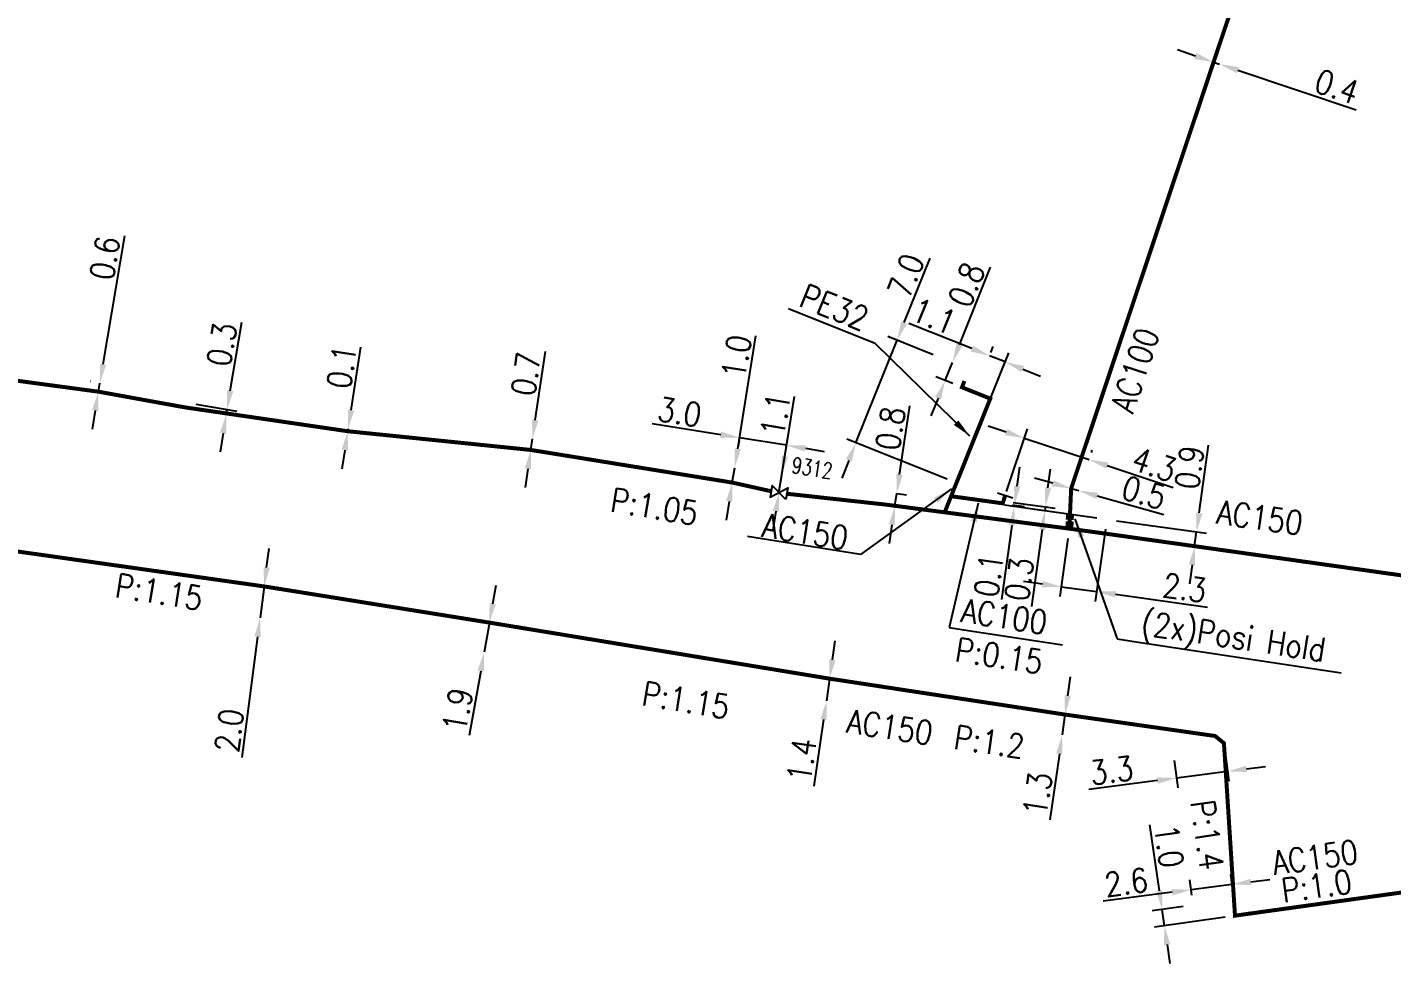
# Model space of a CAD drawing. Header units: millimetres. Extents: x 155997 to 157006, y 121209 to 122008.
# Drawn here: x 156677.7 to 156763.6, y 121405 to 121465 of the extents above; entities that cross this region are included whole.
import ezdxf
from ezdxf.enums import TextEntityAlignment as Align

# ---------------------------------------------------------------- set-up
doc = ezdxf.new("R2010")
doc.units = ezdxf.units.MM
doc.linetypes.add('L_25_AP', pattern=[2000, 1000, 1000])
doc.linetypes.add('L_RAC_PE', pattern=[3.5, 2, -1.5])
doc.layers.get('0').update_dxf_attribs({"linetype": 'CONTINUOUS'})
for name, color, linetype in [('L_150', 1, 'CONTINUOUS'), ('L_300', 7, 'CONTINUOUS'), ('L_340', 7, 'CONTINUOUS')]:
    doc.layers.add(name, color=color, linetype=linetype)
doc.layers.add('L_170', color=7, linetype='CONTINUOUS', plot=False)
doc.styles.get("Standard").update_dxf_attribs({"font": 'romans.shx', "width": 0.85})
doc.dimstyles.get("Standard").update_dxf_attribs({"dimtxt": 1.5, "dimasz": 1.2, "dimexe": 0.625, "dimexo": 0.625, "dimgap": 0.25, "dimtad": 1, "dimdec": 1, "dimzin": 0, "dimdsep": 46, "dimtxsty": 'Standard', "dimcen": -0.5, "dimadec": 0, "dimazin": 0, "dimtfac": 1, "dimtdec": 1, "dimtmove": 0, "dimatfit": 3, "dimfxl": 0, "dimtolj": 1, "dimtzin": 0, "dimarcsym": 0})

# ---------------------------------------------------------------- blocks, each defined once
blk = doc.blocks.new('*D242')
at = {"layer": 'L_150', "color": 0, "linetype": 'Continuous', "lineweight": -2, "transparency": 16777216}
for p, q in [((156751.225, 121463.155), (156750.087, 121463.536)), ((156752.561, 121463.366), (156752.561, 121463.366)), ((156752.94, 121463.239), (156752.94, 121463.239)), ((156752.362, 121462.773), (156752.742, 121462.646)), ((156753.879, 121462.265), (156761.345, 121459.763))]:
    blk.add_line(p, q, dxfattribs=at)
at = {"layer": 'L_150', "color": 0, "linetype": 'Continuous', "transparency": 16777216}
for points in [[(156751.288, 121463.344), (156751.161, 121462.965), (156752.362, 121462.773)], [(156753.943, 121462.455), (156753.816, 121462.075), (156752.742, 121462.646)]]:
    blk.add_solid(points, dxfattribs=at)
at = {"layer": 'L_150', "color": 0, "linetype": 'Continuous', "transparency": 16777216, "insert": (156760.13, 121461.225), "char_height": 1.5, "attachment_point": 5, "rotation": 341.47053}
blk.add_mtext('\\A1;0.4', dxfattribs=at)
blk = doc.blocks.new('L_300_09')
at = {"color": 0, "linetype": 'Continuous', "flags": 128}
blk.add_lwpolyline([(0.5, -0.375), (-0.5, 0.375), (-0.5, -0.375), (0.5, 0.375), (0.5, -0.375)], dxfattribs=at)
at = {"color": 0, "linetype": 'Continuous', "width": 0.75}
blk.add_attdef('NUM', text='', height=1, dxfattribs=at).set_placement((0, 1.691), align=Align.MIDDLE_CENTER)
at = {"color": 0, "linetype": 'Continuous', "width": 0.75, "flags": 3}
for tag, p in [('DEF_LEG', (0, -5)), ('DEF_COUP', (0, -7.5)), ('DEF_TYPE', (0, -10))]:
    blk.add_attdef(tag, text='', height=1.2, dxfattribs=at).set_placement(p, align=Align.MIDDLE)
blk = doc.blocks.new('*D796')
at = {"layer": 'L_150', "color": 0, "linetype": 'Continuous', "lineweight": -2, "transparency": 16777216}
for p, q in [((156753.094, 121419.259), (156753.326, 121417.482)), ((156749.879, 121418.775), (156750.103, 121417.061)), ((156754.435, 121418.257), (156755.625, 121418.413)), ((156748.832, 121417.526), (156744.498, 121416.959)), ((156753.245, 121418.102), (156750.022, 121417.681))]:
    blk.add_line(p, q, dxfattribs=at)
at = {"layer": 'L_150', "color": 0, "linetype": 'Continuous', "transparency": 16777216}
for points in [[(156754.409, 121418.456), (156754.461, 121418.059), (156753.245, 121418.102)], [(156748.806, 121417.724), (156748.858, 121417.327), (156750.022, 121417.681)]]:
    blk.add_solid(points, dxfattribs=at)
at = {"layer": 'L_150', "color": 0, "linetype": 'Continuous', "transparency": 16777216, "insert": (156745.94, 121418.156), "char_height": 1.5, "attachment_point": 5, "rotation": 7.44154}
blk.add_mtext('\\A1;3.3', dxfattribs=at)
blk = doc.blocks.new('*D797')
at = {"layer": 'L_150', "color": 0, "linetype": 'Continuous', "lineweight": -2, "transparency": 16777216}
for p, q in [((156743.176, 121422.866), (156743.345, 121424.054)), ((156743.006, 121421.679), (156742.822, 121420.392)), ((156742.652, 121419.204), (156742.059, 121415.057))]:
    blk.add_line(p, q, dxfattribs=at)
at = {"layer": 'L_150', "color": 0, "linetype": 'Continuous', "transparency": 16777216}
for points in [[(156742.978, 121422.895), (156743.374, 121422.838), (156743.006, 121421.679)], [(156742.454, 121419.232), (156742.85, 121419.175), (156742.822, 121420.392)]]:
    blk.add_solid(points, dxfattribs=at)
at = {"layer": 'L_150', "color": 0, "linetype": 'Continuous', "transparency": 16777216, "insert": (156741.281, 121416.678), "char_height": 1.5, "attachment_point": 5, "rotation": 81.86622}
blk.add_mtext('\\A1;1.3', dxfattribs=at)
blk = doc.blocks.new('*D799')
at = {"layer": 'L_150', "color": 0, "linetype": 'Continuous', "lineweight": -2, "transparency": 16777216}
for p, q in [((156706.976, 121428.653), (156707.186, 121429.834)), ((156706.765, 121427.471), (156706.432, 121425.601)), ((156706.221, 121424.419), (156705.497, 121420.355))]:
    blk.add_line(p, q, dxfattribs=at)
at = {"layer": 'L_150', "color": 0, "linetype": 'Continuous', "transparency": 16777216}
for points in [[(156706.779, 121428.688), (156707.172, 121428.618), (156706.765, 121427.471)], [(156706.024, 121424.454), (156706.418, 121424.384), (156706.432, 121425.601)]]:
    blk.add_solid(points, dxfattribs=at)
at = {"layer": 'L_150', "color": 0, "linetype": 'Continuous', "transparency": 16777216, "insert": (156704.769, 121421.972), "char_height": 1.5, "attachment_point": 5, "rotation": 79.89774}
blk.add_mtext('\\A1;1.9', dxfattribs=at)
blk = doc.blocks.new('*D798')
at = {"layer": 'L_150', "color": 0, "linetype": 'Continuous', "lineweight": -2, "transparency": 16777216}
for p, q in [((156728.363, 121425.126), (156728.537, 121426.313)), ((156728.189, 121423.939), (156727.986, 121422.553)), ((156727.812, 121421.366), (156727.196, 121417.161))]:
    blk.add_line(p, q, dxfattribs=at)
at = {"layer": 'L_150', "color": 0, "linetype": 'Continuous', "transparency": 16777216}
for points in [[(156728.165, 121425.155), (156728.561, 121425.097), (156728.189, 121423.939)], [(156727.614, 121421.395), (156728.01, 121421.337), (156727.986, 121422.553)]]:
    blk.add_solid(points, dxfattribs=at)
at = {"layer": 'L_150', "color": 0, "linetype": 'Continuous', "transparency": 16777216, "insert": (156726.427, 121418.815), "char_height": 1.5, "attachment_point": 5, "rotation": 81.66242}
blk.add_mtext('\\A1;1.4', dxfattribs=at)
blk = doc.blocks.new('*D808')
at = {"layer": 'L_150', "color": 0, "linetype": 'Continuous', "lineweight": -2, "transparency": 16777216}
for p, q in [((156682.444, 121443.74), (156683.806, 121451.829)), ((156681.648, 121442.657), (156681.628, 121442.66)), ((156682.153, 121442.014), (156682.245, 121442.557)), ((156681.557, 121442.115), (156681.537, 121442.118)), ((156681.954, 121440.831), (156681.755, 121439.648))]:
    blk.add_line(p, q, dxfattribs=at)
at = {"layer": 'L_150', "color": 0, "linetype": 'Continuous', "transparency": 16777216}
for points in [[(156682.247, 121443.773), (156682.641, 121443.707), (156682.245, 121442.557)], [(156681.757, 121440.864), (156682.151, 121440.798), (156682.153, 121442.014)]]:
    blk.add_solid(points, dxfattribs=at)
at = {"layer": 'L_150', "color": 0, "linetype": 'Continuous', "transparency": 16777216, "insert": (156682.557, 121450.431), "char_height": 1.5, "attachment_point": 5, "rotation": 80.44213}
blk.add_mtext('\\A1;0.6', dxfattribs=at)
blk = doc.blocks.new('*D809')
at = {"layer": 'L_150', "color": 0, "linetype": 'Continuous', "lineweight": -2, "transparency": 16777216}
for p, q in [((156690.452, 121442.074), (156691.172, 121446.386)), ((156688.182, 121440.929), (156690.822, 121440.489)), ((156688.289, 121441.219), (156690.871, 121440.788)), ((156690.205, 121440.591), (156690.255, 121440.891)), ((156690.008, 121439.408), (156689.81, 121438.224))]:
    blk.add_line(p, q, dxfattribs=at)
at = {"layer": 'L_150', "color": 0, "linetype": 'Continuous', "transparency": 16777216}
for points in [[(156690.255, 121442.107), (156690.65, 121442.041), (156690.255, 121440.891)], [(156689.81, 121439.441), (156690.205, 121439.375), (156690.205, 121440.591)]]:
    blk.add_solid(points, dxfattribs=at)
at = {"layer": 'L_150', "color": 0, "linetype": 'Continuous', "transparency": 16777216, "insert": (156689.924, 121444.987), "char_height": 1.5, "attachment_point": 5, "rotation": 80.52953}
blk.add_mtext('\\A1;0.3', dxfattribs=at)
blk = doc.blocks.new('*D810')
at = {"layer": 'L_150', "color": 0, "linetype": 'Continuous', "lineweight": -2, "transparency": 16777216}
for p, q in [((156698.058, 121440.856), (156698.677, 121444.816)), ((156697.85, 121439.523), (156697.873, 121439.671)), ((156697.664, 121438.337), (156697.479, 121437.151))]:
    blk.add_line(p, q, dxfattribs=at)
at = {"layer": 'L_150', "color": 0, "linetype": 'Continuous', "transparency": 16777216}
for points in [[(156697.86, 121440.887), (156698.256, 121440.826), (156697.873, 121439.671)], [(156697.467, 121438.368), (156697.862, 121438.306), (156697.85, 121439.523)]]:
    blk.add_solid(points, dxfattribs=at)
at = {"layer": 'L_150', "color": 0, "linetype": 'Continuous', "transparency": 16777216, "insert": (156697.472, 121443.583), "char_height": 1.5, "attachment_point": 5, "rotation": 81.12004}
blk.add_mtext('\\A1;0.1', dxfattribs=at)
blk = doc.blocks.new('*D811')
at = {"layer": 'L_150', "color": 0, "linetype": 'Continuous', "lineweight": -2, "transparency": 16777216}
for p, q in [((156709.651, 121440.224), (156710.293, 121444.548)), ((156709.372, 121438.345), (156709.475, 121439.037)), ((156709.196, 121437.158), (156709.019, 121435.971))]:
    blk.add_line(p, q, dxfattribs=at)
at = {"layer": 'L_150', "color": 0, "linetype": 'Continuous', "transparency": 16777216}
for points in [[(156709.453, 121440.254), (156709.849, 121440.195), (156709.475, 121439.037)], [(156708.998, 121437.187), (156709.394, 121437.129), (156709.372, 121438.345)]]:
    blk.add_solid(points, dxfattribs=at)
at = {"layer": 'L_150', "color": 0, "linetype": 'Continuous', "transparency": 16777216, "insert": (156709.071, 121443.127), "char_height": 1.5, "attachment_point": 5, "rotation": 81.55125}
blk.add_mtext('\\A1;0.7', dxfattribs=at)
blk = doc.blocks.new('*D812')
at = {"layer": 'L_150', "color": 0, "linetype": 'Continuous', "lineweight": -2, "transparency": 16777216}
for p, q in [((156722.404, 121438.412), (156723.548, 121445.533)), ((156722.063, 121436.289), (156722.214, 121437.227)), ((156721.873, 121435.104), (156721.682, 121433.92))]:
    blk.add_line(p, q, dxfattribs=at)
at = {"layer": 'L_150', "color": 0, "linetype": 'Continuous', "transparency": 16777216}
for points in [[(156722.206, 121438.444), (156722.601, 121438.38), (156722.214, 121437.227)], [(156721.675, 121435.136), (156722.07, 121435.073), (156722.063, 121436.289)]]:
    blk.add_solid(points, dxfattribs=at)
at = {"layer": 'L_150', "color": 0, "linetype": 'Continuous', "transparency": 16777216, "insert": (156722.323, 121444.216), "char_height": 1.5, "attachment_point": 5, "rotation": 80.87424}
blk.add_mtext('\\A1;1.0', dxfattribs=at)
blk = doc.blocks.new('*D813')
at = {"layer": 'L_150', "color": 0, "linetype": 'Continuous', "lineweight": -2, "transparency": 16777216}
for p, q in [((156751.458, 121434.376), (156752.05, 121438.646)), ((156746.253, 121433.886), (156751.912, 121433.102)), ((156746.129, 121432.995), (156751.789, 121432.21)), ((156751.17, 121432.296), (156751.293, 121433.188)), ((156751.005, 121431.107), (156750.84, 121429.919))]:
    blk.add_line(p, q, dxfattribs=at)
at = {"layer": 'L_150', "color": 0, "linetype": 'Continuous', "transparency": 16777216}
for points in [[(156751.26, 121434.404), (156751.656, 121434.349), (156751.293, 121433.188)], [(156750.807, 121431.135), (156751.203, 121431.08), (156751.17, 121432.296)]]:
    blk.add_solid(points, dxfattribs=at)
at = {"layer": 'L_150', "color": 0, "linetype": 'Continuous', "transparency": 16777216, "insert": (156750.846, 121437.243), "char_height": 1.5, "attachment_point": 5, "rotation": 82.10645}
blk.add_mtext('\\A1;0.9', dxfattribs=at)
blk = doc.blocks.new('*D748')
at = {"layer": 'L_150', "color": 0, "linetype": 'Continuous', "lineweight": -2, "transparency": 16777216}
for p, q in [((156745.548, 121433.353), (156744.917, 121428.8)), ((156743.195, 121432.767), (156742.688, 121429.109)), ((156741.585, 121429.893), (156740.397, 121430.057)), ((156742.774, 121429.728), (156745.002, 121429.419)), ((156746.191, 121429.254), (156751.969, 121428.453))]:
    blk.add_line(p, q, dxfattribs=at)
at = {"layer": 'L_150', "color": 0, "linetype": 'Continuous', "transparency": 16777216}
for points in [[(156741.613, 121430.091), (156741.558, 121429.694), (156742.774, 121429.728)], [(156746.219, 121429.452), (156746.164, 121429.056), (156745.002, 121429.419)]]:
    blk.add_solid(points, dxfattribs=at)
at = {"layer": 'L_150', "color": 0, "linetype": 'Continuous', "transparency": 16777216, "insert": (156750.536, 121429.661), "char_height": 1.5, "attachment_point": 5, "rotation": 352.10645}
blk.add_mtext('\\A1;2.3', dxfattribs=at)
blk = doc.blocks.new('*D749')
at = {"layer": 'L_150', "color": 0, "linetype": 'Continuous', "lineweight": -2, "transparency": 16777216}
for p, q in [((156742.237, 121436.243), (156741.082, 121436.568)), ((156743.392, 121435.918), (156743.877, 121435.781)), ((156745.032, 121435.456), (156749.24, 121434.272))]:
    blk.add_line(p, q, dxfattribs=at)
at = {"layer": 'L_150', "color": 0, "linetype": 'Continuous', "transparency": 16777216}
for points in [[(156742.291, 121436.435), (156742.183, 121436.05), (156743.392, 121435.918)], [(156745.086, 121435.649), (156744.978, 121435.264), (156743.877, 121435.781)]]:
    blk.add_solid(points, dxfattribs=at)
at = {"layer": 'L_150', "color": 0, "linetype": 'Continuous', "transparency": 16777216, "insert": (156747.984, 121435.664), "char_height": 1.5, "attachment_point": 5, "rotation": 344.28053}
blk.add_mtext('\\A1;0.5', dxfattribs=at)
blk = doc.blocks.new('*D758')
at = {"layer": 'L_300', "color": 0, "linetype": 'Continuous', "lineweight": -2, "transparency": 16777216}
for p, q in [((156725.366, 121437.936), (156725.973, 121441.713)), ((156725.001, 121435.665), (156725.176, 121436.751)), ((156724.811, 121434.481), (156724.621, 121433.296))]:
    blk.add_line(p, q, dxfattribs=at)
at = {"layer": 'L_300', "color": 0, "linetype": 'Continuous', "transparency": 16777216}
for points in [[(156725.168, 121437.968), (156725.563, 121437.904), (156725.176, 121436.751)], [(156724.613, 121434.512), (156725.008, 121434.449), (156725.001, 121435.665)]]:
    blk.add_solid(points, dxfattribs=at)
at = {"layer": 'L_300', "color": 0, "linetype": 'Continuous', "transparency": 16777216, "insert": (156724.777, 121440.576), "char_height": 1.5, "attachment_point": 5, "rotation": 80.87424}
blk.add_mtext('\\A1;1.1', dxfattribs=at)
blk = doc.blocks.new('L_340_07')
at = {"color": 0, "linetype": 'Continuous', "const_width": 0.25, "flags": 128}
blk.add_lwpolyline([(0, 0), (0.35, 0)], dxfattribs=at)
at = {"color": 0, "linetype": 'Continuous', "flags": 128}
blk.add_lwpolyline([(0.35, -0.5), (0.35, 0.5)], dxfattribs=at)
at = {"color": 0, "linetype": 'Continuous', "width": 0.75, "flags": 3}
for tag, p in [('DEF_LEG', (0.723, -3.465)), ('DEF_COUP', (0.723, -5.965)), ('DEF_TYPE', (0.723, -8.465))]:
    blk.add_attdef(tag, text='', height=1.2, dxfattribs=at).set_placement(p, align=Align.MIDDLE)
blk = doc.blocks.new('*D875')
at = {"layer": 'L_150', "color": 0, "linetype": 'Continuous', "lineweight": -2, "transparency": 16777216}
for p, q in [((156692.745, 121430.939), (156692.902, 121432.129)), ((156692.589, 121429.749), (156692.328, 121427.766)), ((156693.209, 121429.668), (156693.209, 121429.668)), ((156692.948, 121427.685), (156692.948, 121427.685)), ((156692.172, 121426.577), (156691.172, 121418.976))]:
    blk.add_line(p, q, dxfattribs=at)
at = {"layer": 'L_150', "color": 0, "linetype": 'Continuous', "transparency": 16777216}
for points in [[(156692.547, 121430.965), (156692.944, 121430.913), (156692.589, 121429.749)], [(156691.973, 121426.603), (156692.37, 121426.55), (156692.328, 121427.766)]]:
    blk.add_solid(points, dxfattribs=at)
at = {"layer": 'L_150', "color": 0, "linetype": 'Continuous', "transparency": 16777216, "insert": (156690.387, 121420.679), "char_height": 1.5, "attachment_point": 5, "rotation": 82.50613}
blk.add_mtext('\\A1;2.0', dxfattribs=at)
blk = doc.blocks.new('*D876')
at = {"layer": 'L_150', "color": 0, "linetype": 'Continuous', "lineweight": -2, "transparency": 16777216}
for p, q in [((156737.142, 121444.725), (156733.171, 121446.318)), ((156736.404, 121436.841), (156739.463, 121444.468)), ((156739.231, 121443.887), (156738.256, 121444.278)), ((156738.337, 121444.479), (156738.489, 121444.858)), ((156740.344, 121443.441), (156741.458, 121442.994))]:
    blk.add_line(p, q, dxfattribs=at)
at = {"layer": 'L_150', "color": 0, "linetype": 'Continuous', "transparency": 16777216}
for points in [[(156737.217, 121444.911), (156737.068, 121444.54), (156738.256, 121444.278)], [(156740.419, 121443.626), (156740.27, 121443.255), (156739.231, 121443.887)]]:
    blk.add_solid(points, dxfattribs=at)
at = {"layer": 'L_150', "color": 0, "linetype": 'Continuous', "transparency": 16777216, "insert": (156734.762, 121446.758), "char_height": 1.5, "attachment_point": 5, "rotation": 338.14174}
blk.add_mtext('\\A1;1.1', dxfattribs=at)
blk = doc.blocks.new('*D877')
at = {"layer": 'L_170', "color": 0, "linetype": 'Continuous', "lineweight": -2, "transparency": 16777216}
for p, q in [((156736.363, 121444.965), (156738.323, 121449.852)), ((156735.46, 121442.714), (156735.916, 121443.852)), ((156735.938, 121442.522), (156734.88, 121442.947)), ((156735.013, 121441.6), (156734.566, 121440.486))]:
    blk.add_line(p, q, dxfattribs=at)
at = {"layer": 'L_170', "color": 0, "linetype": 'Continuous', "transparency": 16777216}
for points in [[(156736.177, 121445.04), (156736.549, 121444.891), (156735.916, 121443.852)], [(156734.827, 121441.675), (156735.199, 121441.526), (156735.46, 121442.714)]]:
    blk.add_solid(points, dxfattribs=at)
at = {"layer": 'L_170', "color": 0, "linetype": 'Continuous', "transparency": 16777216, "insert": (156736.805, 121448.752), "char_height": 1.5, "attachment_point": 5, "rotation": 68.14174}
blk.add_mtext('\\A1;0.8', dxfattribs=at)
blk = doc.blocks.new('*D878')
at = {"layer": 'L_150', "color": 0, "linetype": 'Continuous', "lineweight": -2, "ltscale": 0.5, "transparency": 16777216}
for p, q in [((156732.592, 121436.793), (156733.244, 121441.116)), ((156732.294, 121434.815), (156732.413, 121435.607)), ((156732.429, 121435.604), (156733.032, 121435.513)), ((156732.309, 121434.813), (156732.912, 121434.722)), ((156732.115, 121433.629), (156731.937, 121432.442))]:
    blk.add_line(p, q, dxfattribs=at)
at = {"layer": 'L_150', "color": 0, "linetype": 'Continuous', "ltscale": 0.5, "transparency": 16777216}
for points in [[(156732.395, 121436.823), (156732.79, 121436.763), (156732.413, 121435.607)], [(156731.918, 121433.659), (156732.313, 121433.599), (156732.294, 121434.815)]]:
    blk.add_solid(points, dxfattribs=at)
at = {"layer": 'L_150', "color": 0, "linetype": 'Continuous', "ltscale": 0.5, "transparency": 16777216, "insert": (156732.019, 121439.697), "char_height": 1.5, "attachment_point": 5, "rotation": 81.43063}
blk.add_mtext('\\A1;0.8', dxfattribs=at)
blk = doc.blocks.new('*D879')
at = {"layer": 'L_340', "color": 0, "linetype": 'Continuous', "lineweight": -2, "transparency": 16777216}
for p, q in [((156741.936, 121435.951), (156742.101, 121437.14)), ((156739.75, 121435.043), (156742.39, 121434.677)), ((156741.771, 121434.762), (156741.736, 121434.513)), ((156745.015, 121434.058), (156741.117, 121434.598)), ((156741.572, 121433.324), (156740.902, 121428.494))]:
    blk.add_line(p, q, dxfattribs=at)
at = {"layer": 'L_340', "color": 0, "linetype": 'Continuous', "transparency": 16777216}
for points in [[(156741.738, 121435.978), (156742.134, 121435.924), (156741.771, 121434.762)], [(156741.374, 121433.351), (156741.77, 121433.296), (156741.736, 121434.513)]]:
    blk.add_solid(points, dxfattribs=at)
at = {"layer": 'L_340', "color": 0, "linetype": 'Continuous', "transparency": 16777216, "insert": (156740.129, 121430.203), "char_height": 1.5, "attachment_point": 5, "rotation": 82.10645}
blk.add_mtext('\\A1;0.3', dxfattribs=at)
blk = doc.blocks.new('*D880')
at = {"layer": 'L_150', "color": 0, "linetype": 'Continuous', "lineweight": -2, "transparency": 16777216}
for p, q in [((156739.995, 121436.066), (156740.16, 121437.255)), ((156745.015, 121434.058), (156739.198, 121434.865)), ((156739.701, 121434.896), (156740.45, 121434.792)), ((156739.831, 121434.878), (156739.817, 121434.779)), ((156739.652, 121433.59), (156739.005, 121428.922))]:
    blk.add_line(p, q, dxfattribs=at)
at = {"layer": 'L_150', "color": 0, "linetype": 'Continuous', "transparency": 16777216}
for points in [[(156739.797, 121436.094), (156740.193, 121436.039), (156739.831, 121434.878)], [(156739.454, 121433.618), (156739.85, 121433.563), (156739.817, 121434.779)]]:
    blk.add_solid(points, dxfattribs=at)
at = {"layer": 'L_150', "color": 0, "linetype": 'Continuous', "transparency": 16777216, "insert": (156738.207, 121430.45), "char_height": 1.5, "attachment_point": 5, "rotation": 82.10645}
blk.add_mtext('\\A1;0.1', dxfattribs=at)
blk = doc.blocks.new('*D881')
at = {"layer": 'L_340', "color": 0, "linetype": 'Continuous', "lineweight": -2, "transparency": 16777216}
for p, q in [((156739.303, 121439.466), (156738.164, 121439.843)), ((156739.327, 121435.722), (156740.639, 121439.682)), ((156740.442, 121439.089), (156744.524, 121437.737)), ((156744.669, 121438.174), (156744.721, 121438.331)), ((156745.663, 121437.36), (156749.813, 121435.986))]:
    blk.add_line(p, q, dxfattribs=at)
at = {"layer": 'L_340', "color": 0, "linetype": 'Continuous', "transparency": 16777216}
for points in [[(156739.366, 121439.656), (156739.24, 121439.276), (156740.442, 121439.089)], [(156745.726, 121437.55), (156745.601, 121437.17), (156744.524, 121437.737)]]:
    blk.add_solid(points, dxfattribs=at)
at = {"layer": 'L_340', "color": 0, "linetype": 'Continuous', "transparency": 16777216, "insert": (156748.622, 121437.434), "char_height": 1.5, "attachment_point": 5, "rotation": 341.6801}
blk.add_mtext('\\A1;4.3', dxfattribs=at)
blk = doc.blocks.new('L_340_02')
at = {"color": 0, "linetype": 'Continuous'}
blk.add_solid([(-0.75, 0.25), (0.75, 0.25), (-0.75, -0.25), (0.75, -0.25)], dxfattribs=at)
at = {"color": 0, "linetype": 'Continuous', "width": 0.75, "flags": 3}
for tag, p in [('DEF_LEG', (0, -4.75)), ('DEF_TYPE', (0, -6.75))]:
    blk.add_attdef(tag, text='', height=1.2, dxfattribs=at).set_placement(p, align=Align.MIDDLE)
blk = doc.blocks.new('*D882')
at = {"layer": 'L_300', "color": 0, "linetype": 'Continuous', "lineweight": -2, "transparency": 16777216}
for p, q in [((156721.332, 121439.304), (156717.016, 121439.997)), ((156725.479, 121438.637), (156722.517, 121439.113)), ((156725.1, 121436.282), (156725.578, 121439.255)), ((156722.485, 121438.914), (156722.417, 121438.496)), ((156726.663, 121438.447), (156727.848, 121438.257))]:
    blk.add_line(p, q, dxfattribs=at)
at = {"layer": 'L_300', "color": 0, "linetype": 'Continuous', "transparency": 16777216}
for points in [[(156721.363, 121439.501), (156721.3, 121439.106), (156722.517, 121439.113)], [(156726.695, 121438.645), (156726.632, 121438.25), (156725.479, 121438.637)]]:
    blk.add_solid(points, dxfattribs=at)
at = {"layer": 'L_300', "color": 0, "linetype": 'Continuous', "transparency": 16777216, "insert": (156718.74, 121440.733), "char_height": 1.5, "attachment_point": 5, "rotation": 350.87424}
blk.add_mtext('\\A1;3.0', dxfattribs=at)
blk = doc.blocks.new('*D883')
at = {"layer": 'L_150', "color": 0, "linetype": 'Continuous', "lineweight": -2, "transparency": 16777216}
for p, q in [((156732.88, 121446.362), (156734.508, 121450.42)), ((156729.846, 121438.798), (156732.434, 121445.249)), ((156734.715, 121444.333), (156731.854, 121445.481)), ((156735.591, 121436.494), (156729.266, 121439.031)), ((156729.399, 121437.685), (156728.952, 121436.571))]:
    blk.add_line(p, q, dxfattribs=at)
at = {"layer": 'L_150', "color": 0, "linetype": 'Continuous', "transparency": 16777216}
for points in [[(156732.695, 121446.437), (156733.066, 121446.288), (156732.434, 121445.249)], [(156729.214, 121437.759), (156729.585, 121437.61), (156729.846, 121438.798)]]:
    blk.add_solid(points, dxfattribs=at)
at = {"layer": 'L_150', "color": 0, "linetype": 'Continuous', "transparency": 16777216, "insert": (156732.989, 121449.32), "char_height": 1.5, "attachment_point": 5, "rotation": 68.14174}
blk.add_mtext('\\A1;7.0', dxfattribs=at)
blk = doc.blocks.new('*D1300')
at = {"layer": 'L_150', "color": 0, "linetype": 'Continuous', "lineweight": -2, "ltscale": 0.5, "transparency": 16777216}
for p, q in [((156748.948, 121410.585), (156748.354, 121414.732)), ((156750.449, 121409.588), (156748.499, 121409.309)), ((156753.091, 121408.924), (156748.645, 121408.288)), ((156749.264, 121408.376), (156749.118, 121409.397)), ((156749.434, 121407.189), (156749.604, 121406.001))]:
    blk.add_line(p, q, dxfattribs=at)
at = {"layer": 'L_150', "color": 0, "linetype": 'Continuous', "ltscale": 0.5, "transparency": 16777216}
for points in [[(156749.146, 121410.614), (156748.75, 121410.557), (156749.118, 121409.397)], [(156749.632, 121407.217), (156749.236, 121407.16), (156749.264, 121408.376)]]:
    blk.add_solid(points, dxfattribs=at)
at = {"layer": 'L_150', "color": 0, "linetype": 'Continuous', "ltscale": 0.5, "transparency": 16777216, "insert": (156749.556, 121413.395), "char_height": 1.5, "attachment_point": 5, "rotation": 278.14757}
blk.add_mtext('\\A1;1.0', dxfattribs=at)
blk = doc.blocks.new('*D1301')
at = {"layer": 'L_150', "color": 0, "linetype": 'Continuous', "lineweight": -2, "ltscale": 0.5, "transparency": 16777216}
for p, q in [((156753.565, 121410.633), (156753.439, 121411.599)), ((156750.987, 121410.296), (156750.861, 121411.262)), ((156753.52, 121410.979), (156750.941, 121410.642)), ((156754.709, 121411.135), (156755.899, 121411.29)), ((156749.752, 121410.487), (156745.417, 121409.921))]:
    blk.add_line(p, q, dxfattribs=at)
at = {"layer": 'L_150', "color": 0, "linetype": 'Continuous', "ltscale": 0.5, "transparency": 16777216}
for points in [[(156749.726, 121410.685), (156749.777, 121410.289), (156750.941, 121410.642)], [(156754.684, 121411.333), (156754.735, 121410.936), (156753.52, 121410.979)]]:
    blk.add_solid(points, dxfattribs=at)
at = {"layer": 'L_150', "color": 0, "linetype": 'Continuous', "ltscale": 0.5, "transparency": 16777216, "insert": (156746.86, 121411.118), "char_height": 1.5, "attachment_point": 5, "rotation": 7.44154}
blk.add_mtext('\\A1;2.6', dxfattribs=at)

msp = doc.modelspace()

# ---------------------------------------------------------------- linework, layer by layer
at = {"layer": 'L_150', "linetype": 'L_25_AP', "ltscale": 0.5, "const_width": 0.25, "flags": 128}
for points in [[(156743.281, 121433.386), (156743.395, 121435.917), (156752.362, 121462.773), (156752.362, 121462.773), (156756.201, 121474.225), (156750.078, 121476.218), (156750.155, 121476.456), (156750.356, 121477.075), (156753.595, 121487.078), (156757.756, 121500.366), (156764.449, 121520.585), (156770.004, 121537.848), (156772.877, 121546.561), (156775.049, 121550.899), (156776.124, 121552.598), (156777.32, 121554.987)], [(156724.507, 121435.745), (156722.063, 121436.289), (156709.372, 121438.345), (156697.85, 121439.523), (156687.565, 121441.032), (156682.173, 121442.011), (156664.178, 121444.44), (156646.256, 121446.553), (156628.124, 121448.064), (156622.936, 121448.383), (156622.123, 121448.723), (156621.328, 121448.983), (156620.163, 121449.055), (156619.045, 121449.124), (156617.812, 121448.981), (156616.504, 121448.641), (156615.446, 121448.283), (156593.332, 121448.737), (156585.983, 121448.617), (156580.371, 121448.64), (156579.89, 121449.192)], [(156925.649, 121399.206), (156921.272, 121400.825), (156900.188, 121408.465), (156886.344, 121412.771), (156873.362, 121415.591), (156862.137, 121417.445), (156862.137, 121417.445), (156822.982, 121422.314), (156812.055, 121423.721), (156781.22, 121428.042), (156745.51, 121433.081), (156743.281, 121433.386), (156743.281, 121433.386), (156735.431, 121434.416), (156731.691, 121434.906), (156725.495, 121435.586)], [(156735.431, 121434.416), (156735.839, 121435.431), (156736.171, 121436.261)], [(156735.839, 121435.431), (156739.082, 121434.982), (156739.131, 121435.128)]]:
    msp.add_lwpolyline(points, dxfattribs=at)
at = {"layer": 'L_150', "linetype": 'L_25_AP', "ltscale": 0.5, "const_width": 0.25}
msp.add_lwpolyline([(156671.483, 121432.74), (156692.589, 121429.749), (156706.765, 121427.471), (156728.189, 121423.939), (156743.006, 121421.679), (156752.457, 121420.328), (156753.013, 121419.878), (156753.646, 121410.013), (156753.71, 121409.013), (156780.533, 121412.746), (156782.865, 121408.06)], dxfattribs=at)
at = {"layer": 'L_170', "linetype": 'L_RAC_PE', "ltscale": 0.5, "const_width": 0.25}
msp.add_lwpolyline([(156736.677, 121442.685), (156736.518, 121442.289), (156738.303, 121441.574), (156736.171, 121436.261)], dxfattribs=at)

# ---------------------------------------------------------------- block references
at = {"layer": 'L_300', "ltscale": 0.5}
ref = msp.add_blockref('L_300_09', (156725.001, 121435.665), dxfattribs=dict(at, rotation=350.8742449821046))
ref.add_attrib('NUM', '9312', dxfattribs={"layer": '0', "color": 0, "linetype": 'Continuous', "height": 1, "rotation": 350.87424, "width": 0.75}).set_placement((156727.086, 121437.207), align=Align.MIDDLE_CENTER)
at = {"layer": 'L_340', "rotation": 71.91421571358656}
msp.add_blockref('L_340_07', (156739.131, 121435.128), dxfattribs=at)
at = {"layer": 'L_340', "ltscale": 0.5, "xscale": 0.25, "rotation": 267.4241761827384}
for p in [(156743.293, 121433.659), (156743.314, 121434.127)]:
    msp.add_blockref('L_340_02', p, dxfattribs=at)

# ---------------------------------------------------------------- texts
at = {"layer": 'L_150', "linetype": 'Continuous', "ltscale": 0.5, "width": 0.85}
for s, rotation, p in [('AC100', 71.6801, (156747.277, 121440.566)), ('P:1.05', 350.63663, (156714.315, 121434.481)), ('AC150', 351.96904, (156752.497, 121433.723)), ('P:1.15', 351.00639, (156683.131, 121429.092)), ('P:1.15', 350.63663, (156716.301, 121422.289)), ('AC150', 351.40382, (156729.197, 121420.554)), ('P:1.2', 351.86622, (156735.948, 121419.529)), ('AC150', 7.9234, (156756.177, 121411.575))]:
    msp.add_text(s, height=1.5, rotation=rotation, dxfattribs=at).set_placement(p)
at = {"layer": 'L_150', "linetype": 'Continuous', "width": 0.85}
for s, rotation, p in [('P:1.4', 278.07228, (156751.962, 121414.111)), ('P:1.0', 7.9234, (156758.849, 121410.887))]:
    msp.add_text(s, height=1.5, rotation=rotation, dxfattribs=at).set_placement(p, align=Align.MIDDLE)
at = {"layer": 'L_150', "linetype": 'Continuous', "ltscale": 0.5, "char_height": 1.5}
for s, insert, attachment_point, rotation in [('\\A1;AC150', (156729.209, 121432.029), 9, 350.87702), ('\\A1;AC100\\PP:0.15', (156736.628, 121429.005), 1, 351.40382)]:
    msp.add_mtext(s, dxfattribs=dict(at, insert=insert, attachment_point=attachment_point, rotation=rotation))
at = {"layer": 'L_170', "linetype": 'Continuous', "ltscale": 0.5, "insert": (156730.24, 121445.817), "char_height": 1.5, "attachment_point": 9, "rotation": 338.14174}
msp.add_mtext('\\A1;PE32', dxfattribs=at)
at = {"layer": 'L_340', "linetype": 'Continuous', "ltscale": 0.5, "insert": (156747.657, 121426.25), "char_height": 1.5, "attachment_point": 7, "rotation": 351.40382}
msp.add_mtext('\\A1;(2x)Posi Hold', dxfattribs=at)

# ---------------------------------------------------------------- dimensions: what is measured, and where the dimension line sits
at = {"layer": 'L_150', "linetype": 'Continuous'}
for base, p1, p2, angle, override, picture, middle in [((156752.742, 121462.646), (156752.362, 121462.773), (156752.742, 121462.646), 161.47053, {"dimatfit": 0}, '*D242', (156759.812, 121460.276)), ((156682.2447, 121442.5567), (156682.173, 121442.011), (156682.2643, 121442.5534), 260.44213, {"dimatfit": 0}, '*D808', (156683.5427, 121450.2652)), ((156732.434, 121445.249), (156736.171, 121436.261), (156735.295, 121444.101), 248.14174, {"dimatfit": 0}, '*D883', (156733.918, 121448.948)), ((156738.2562, 121444.2784), (156736.1713, 121436.2609), (156738.1039, 121443.8988), 338.14174, {"dimatfit": 0}, '*D876', (156734.3892, 121445.8296)), ((156690.255, 121440.891), (156687.565, 121441.032), (156687.672, 121441.321), 260.52953, {"dimatfit": 0}, '*D809', (156690.911, 121444.822)), ((156697.873, 121439.671), (156697.85, 121439.523), (156697.873, 121439.671), 261.12004, {"dimatfit": 0}, '*D810', (156698.46, 121443.429)), ((156722.2136, 121437.2272), (156722.062928, 121436.289225), (156722.2136, 121437.2272), 260.874245, {"dimatfit": 0}, '*D812', (156723.310733, 121444.057168)), ((156709.475, 121439.037), (156709.372, 121438.345), (156709.475, 121439.037), 261.55125, {"dimatfit": 0}, '*D811', (156710.06, 121442.98)), ((156751.293, 121433.188), (156745.51, 121433.081), (156745.634, 121433.972), 262.10645, {"dimatfit": 0}, '*D813', (156751.836, 121437.105)), ((156739.817, 121434.779), (156739.082, 121434.982), (156745.634, 121433.972), 82.10645, {"dimatfit": 0}, '*D880', (156739.198, 121430.312)), ((156743.877, 121435.781), (156743.392, 121435.918), (156743.877, 121435.781), 164.28053, {"dimatfit": 0}, '*D749', (156747.713, 121434.701)), ((156745.002, 121429.419), (156743.281, 121433.386), (156745.634, 121433.972), 172.10645, {"dimatfit": 0}, '*D748', (156750.398, 121428.671)), ((156692.328, 121427.766), (156692.589, 121429.749), (156692.328, 121427.766), 82.50613, {"dimatfit": 0}, '*D875', (156691.379, 121420.548)), ((156706.432, 121425.601), (156706.765, 121427.471), (156706.432, 121425.601), 79.89774, {"dimatfit": 0}, '*D799', (156705.754, 121421.796)), ((156727.986, 121422.553), (156728.189, 121423.939), (156727.986, 121422.553), 81.66242, {"dimscale": 1, "dimlfac": 1, "dimlunit": 2, "dimatfit": 0}, '*D798', (156727.417, 121418.67)), ((156742.822, 121420.392), (156743.006, 121421.679), (156742.822, 121420.392), 81.86622, {"dimatfit": 0}, '*D797', (156742.271, 121416.536)), ((156750.022, 121417.681), (156753.013, 121419.878), (156749.798, 121419.394), 7.44154, {"dimatfit": 0}, '*D796', (156746.07, 121417.165))]:
    dim = msp.add_linear_dim(base=base, p1=p1, p2=p2, angle=angle, dimstyle='Standard', override=override, dxfattribs=at)
    dim.commit()
    dim.dimension.update_dxf_attribs({"geometry": picture, "text_midpoint": middle, "dimtype": 160})
at = {"layer": 'L_150', "linetype": 'Continuous', "ltscale": 0.5}
dim = msp.add_linear_dim(base=(156732.413, 121435.607), p1=(156731.691, 121434.906), p2=(156731.811, 121435.697), angle=261.43063, dimstyle='Standard', override={"dimatfit": 0}, dxfattribs=at)
dim.commit()
dim.dimension.update_dxf_attribs({"geometry": '*D878', "text_midpoint": (156733.007, 121439.548), "dimtype": 160})
for base, p1, p2, angle, picture, middle in [((156749.118, 121409.397), (156753.71, 121409.013), (156751.068, 121409.677), 278.14757, '*D1300', (156748.566, 121413.253)), ((156753.52, 121410.979), (156751.068, 121409.677), (156753.646, 121410.013), 7.44154, '*D1301', (156746.989, 121410.126))]:
    dim = msp.add_linear_dim(base=base, p1=p1, p2=p2, angle=angle, dimstyle='Standard', dxfattribs=at)
    dim.commit()
    dim.dimension.update_dxf_attribs({"geometry": picture, "text_midpoint": middle, "dimtype": 160})
at = {"layer": 'L_170', "linetype": 'Continuous'}
dim = msp.add_linear_dim(base=(156735.916, 121443.852), p1=(156736.518, 121442.289), p2=(156735.916, 121443.852), angle=248.14174, text='0.8', dimstyle='Standard', override={"dimatfit": 0}, dxfattribs=at)
dim.commit()
dim.dimension.update_dxf_attribs({"geometry": '*D877', "text_midpoint": (156737.733, 121448.38), "dimtype": 160})
at = {"layer": 'L_300', "linetype": 'Continuous'}
for base, p2, angle, override, picture, middle in [((156722.517, 121439.113), (156722.584, 121439.531), 350.87424, {"dimatfit": 0}, '*D882', (156718.581, 121439.745)), ((156725.176, 121436.751), (156725.176, 121436.751), 260.87424, {"dimscale": 1, "dimlfac": 1, "dimlunit": 2, "dimatfit": 0}, '*D758', (156725.764, 121440.417))]:
    dim = msp.add_linear_dim(base=base, p1=(156725.001, 121435.665), p2=p2, angle=angle, dimstyle='Standard', override=override, dxfattribs=at)
    dim.commit()
    dim.dimension.update_dxf_attribs({"geometry": picture, "text_midpoint": middle, "dimtype": 160})
at = {"layer": 'L_340', "linetype": 'Continuous'}
for base, p2, angle, picture, middle in [((156744.524, 121437.737), (156744.472, 121437.581), 161.6801, '*D881', (156748.308, 121436.484)), ((156741.736, 121434.513), (156745.634, 121433.972), 82.10645, '*D879', (156741.12, 121430.065))]:
    dim = msp.add_linear_dim(base=base, p1=(156739.131, 121435.128), p2=p2, angle=angle, dimstyle='Standard', override={"dimatfit": 0}, dxfattribs=at)
    dim.commit()
    dim.dimension.update_dxf_attribs({"geometry": picture, "text_midpoint": middle, "dimtype": 160})

# ---------------------------------------------------------------- leaders
at = {"layer": 'L_150', "linetype": 'Continuous', "ltscale": 0.5, "annotation_type": 0, "has_hookline": 1, "text_width": 5.768}
for points, hookline_direction, horizontal_direction in [([(156735.857, 121435.885), (156730.137, 121431.75), (156728.952, 121431.94)], 1, (0.98735, -0.158554, 0)), ([(156737.542, 121435.002), (156735.72, 121427.157), (156736.907, 121426.977)], 0, (0.988766, -0.149469, 0))]:
    msp.add_leader(points, dimstyle='Standard', override={"dimgap": 0.25, "dimtad": 1}, dxfattribs=dict(at, hookline_direction=hookline_direction, horizontal_direction=horizontal_direction))
at = {"layer": 'L_170', "linetype": 'Continuous', "ltscale": 0.5, "annotation_type": 0, "has_hookline": 1, "hookline_direction": 1, "text_width": 4.432, "horizontal_direction": (0.928108, -0.372312, 0)}
msp.add_leader([(156737.014, 121439.218), (156731.061, 121445.052), (156729.947, 121445.499)], dimstyle='Standard', override={"dimgap": 0.25, "dimtad": 1}, dxfattribs=at)
at = {"layer": 'L_340', "linetype": 'Continuous', "ltscale": 0.5, "annotation_type": 0, "has_hookline": 1, "hookline_direction": 0, "text_width": 12.811, "horizontal_direction": (0.988766, -0.149469, 0)}
msp.add_leader([(156743.626, 121434.005), (156746.294, 121426.441), (156747.48, 121426.262)], dimstyle='Standard', dxfattribs=at)

doc.saveas('drawing.dxf')
